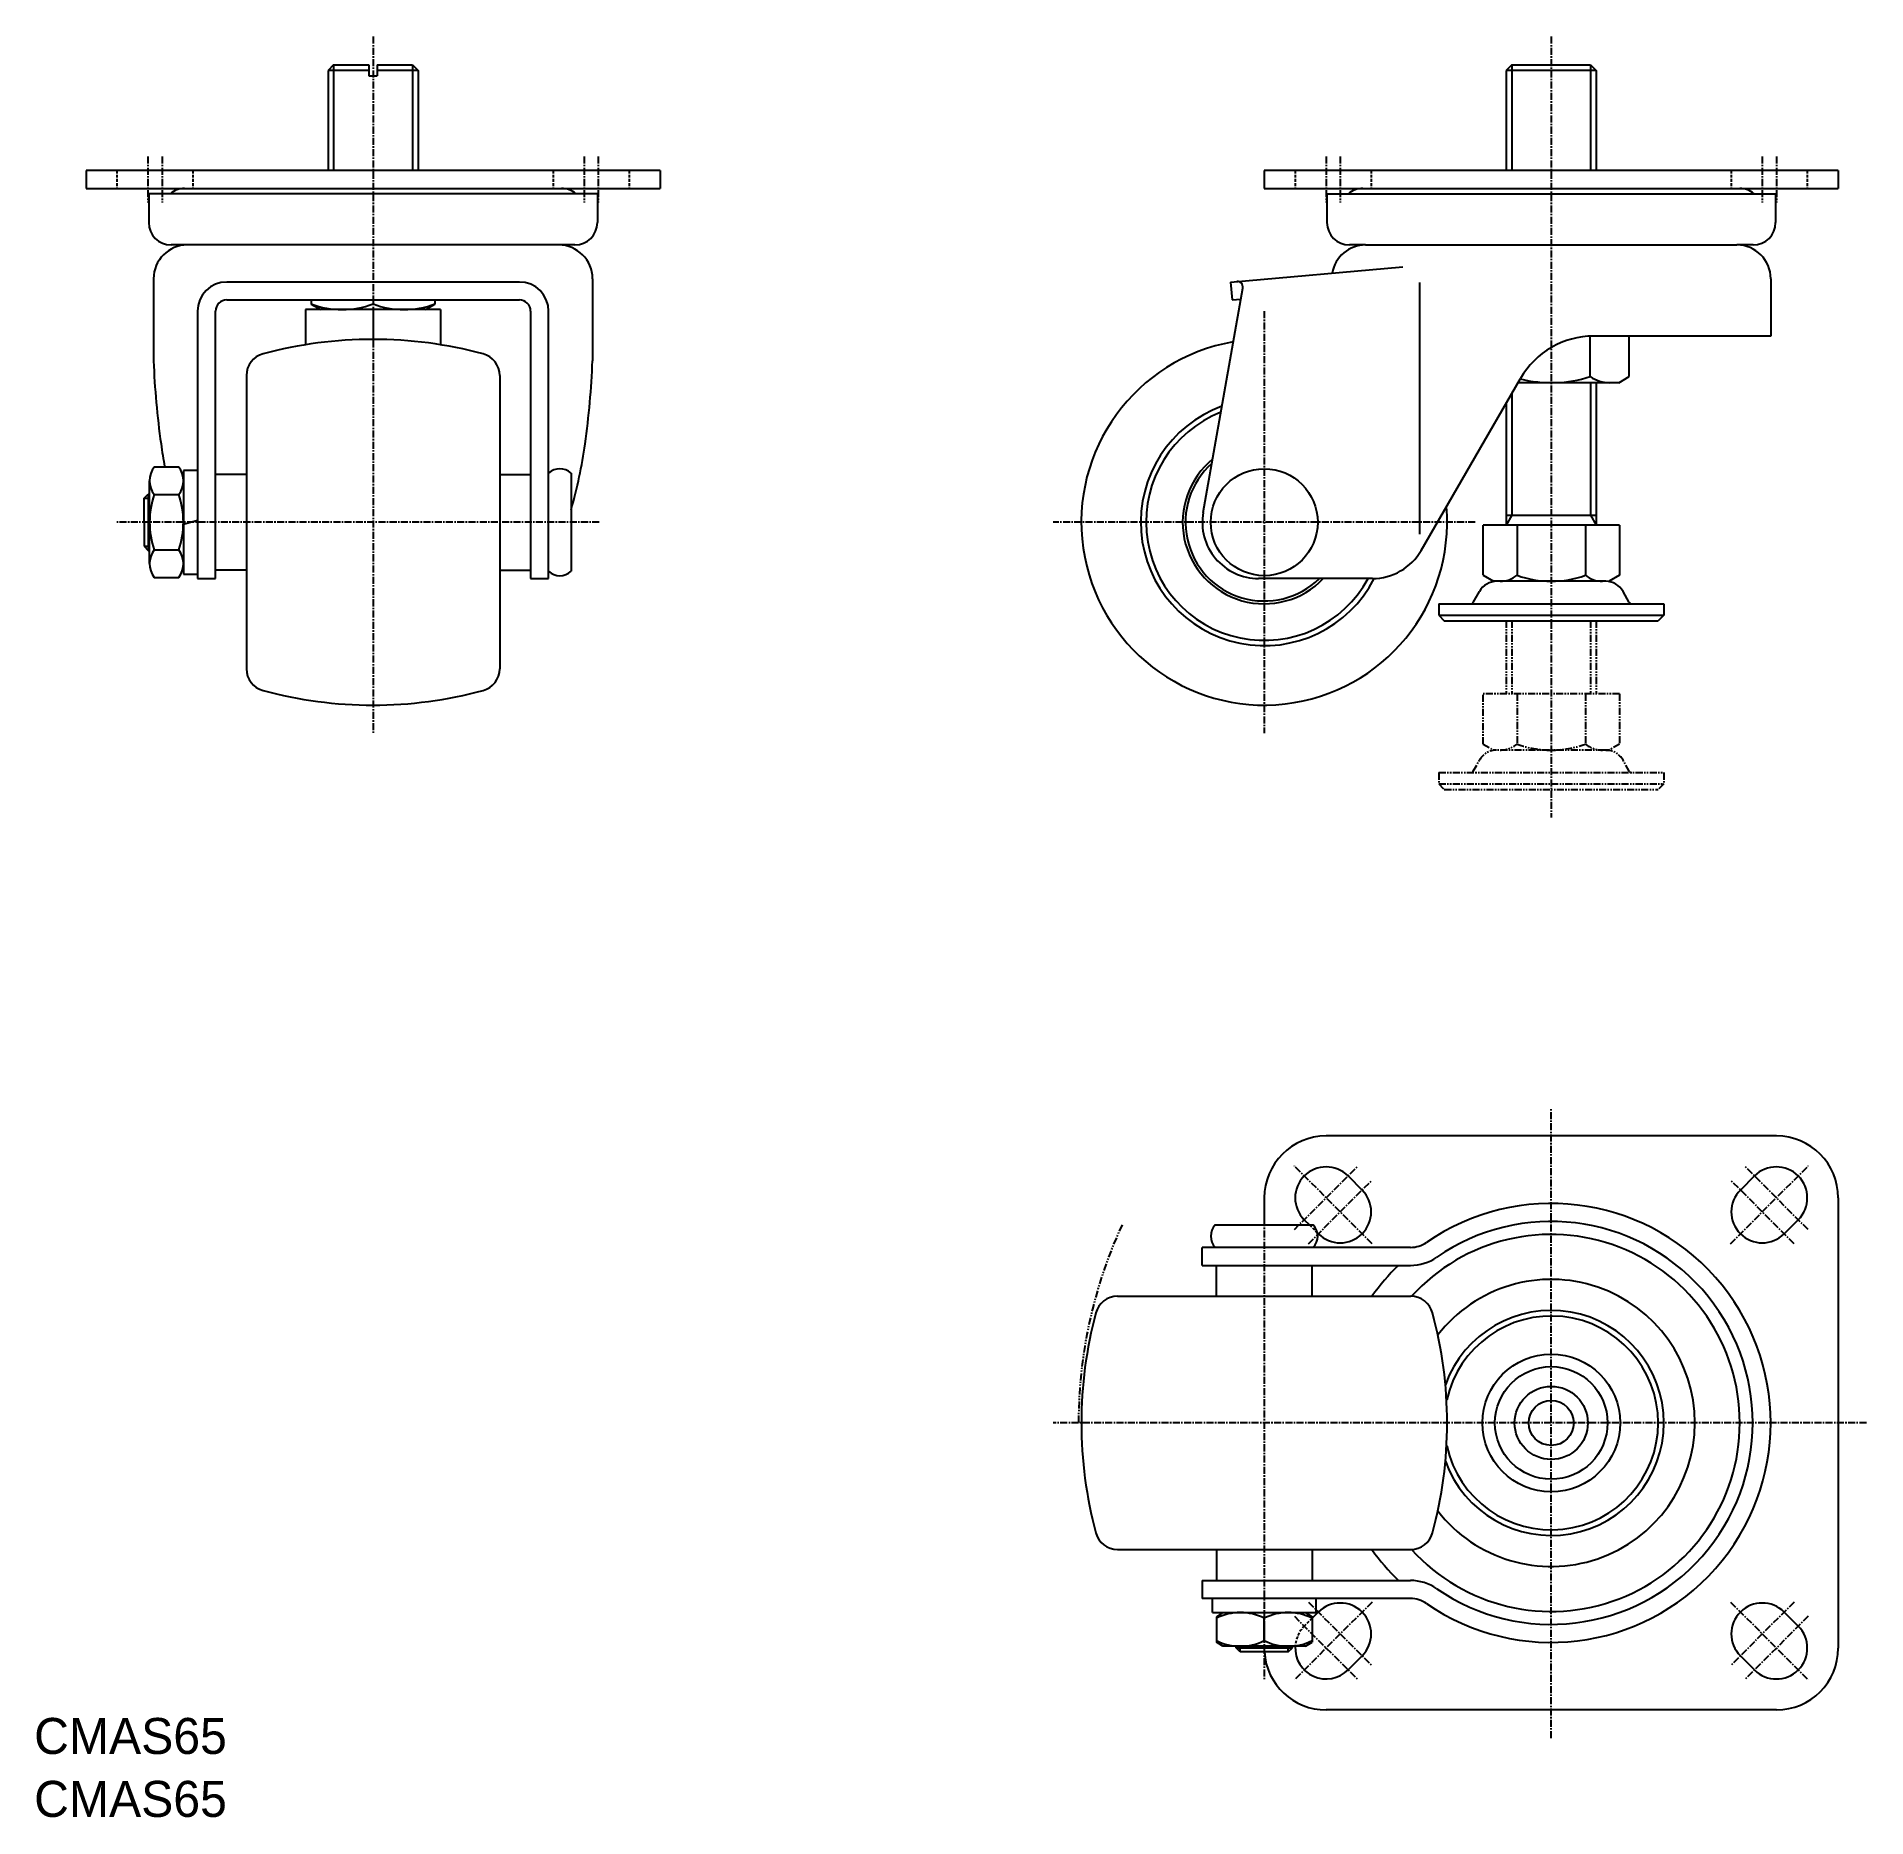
# Model space of a CAD drawing. Extents: x 0 to 326, y 0 to 316.
import ezdxf

# ---------------------------------------------------------------- set-up
doc = ezdxf.new("R2010")
doc.units = 0
for name, pattern in [('CENTER', [2, 1.25, -0.25, 0.25, -0.25]), ('DASHED', [0.75, 0.5, -0.25]), ('PHANTOM', [2.5, 1.25, -0.25, 0.25, -0.25, 0.25, -0.25])]:
    doc.linetypes.add(name, pattern=pattern)
doc.layers.get('0').update_dxf_attribs({"linetype": 'CONTINUOUS'})
doc.layers.add('CENTER', color=1, linetype='CENTER')

msp = doc.modelspace()

# ---------------------------------------------------------------- linework, layer by layer
at = {"color": 7, "linetype": 'CONTINUOUS'}
for p, q in [((53.22, 311.37), (52.22, 310.37)), ((52.22, 310.37), (52.22, 292.57)), ((59.47, 310.37), (52.22, 310.37)), ((53.22, 311.37), (59.47, 311.37)), ((59.47, 311.37), (59.47, 309.37)), ((59.47, 309.37), (60.97, 309.37)), ((60.97, 311.37), (60.97, 309.37)), ((60.97, 311.37), (67.22, 311.37)), ((68.22, 310.37), (60.97, 310.37)), ((67.22, 311.37), (68.22, 310.37)), ((68.22, 310.37), (68.22, 292.57)), ((262.58, 311.37), (261.58, 310.37)), ((261.58, 310.37), (261.58, 292.57)), ((277.58, 310.37), (261.58, 310.37)), ((262.58, 311.37), (276.58, 311.37)), ((276.58, 311.37), (277.58, 310.37)), ((277.58, 310.37), (277.58, 292.57)), ((111.22, 292.57), (9.22, 292.57)), ((9.22, 292.57), (9.22, 289.37)), ((111.22, 292.57), (111.22, 289.37)), ((320.58, 292.57), (218.58, 292.57)), ((218.58, 292.57), (218.58, 289.37)), ((320.58, 292.57), (320.58, 289.37)), ((9.22, 289.37), (111.22, 289.37)), ((100.08, 288.44), (20.35, 288.44)), ((20.35, 288.44), (20.35, 283.34)), ((100.08, 288.44), (100.08, 283.34)), ((218.58, 289.37), (320.58, 289.37)), ((229.72, 288.44), (309.45, 288.44)), ((229.72, 288.44), (229.72, 283.34)), ((309.45, 288.44), (309.45, 283.34)), ((96.08, 279.34), (24.35, 279.34)), ((236.58, 279.34), (233.72, 279.34)), ((236.58, 279.34), (302.58, 279.34)), ((303.08, 279.34), (302.58, 279.34)), ((305.45, 279.34), (303.08, 279.34)), ((21.22, 273.34), (21.22, 258.75)), ((99.22, 273.34), (99.22, 258.75)), ((212.58, 272.76), (243.19, 275.44)), ((308.58, 273.34), (308.58, 263.14)), ((86.22, 272.76), (34.22, 272.76)), ((207.73, 231.81), (214.77, 271.69)), ((212.58, 272.76), (212.86, 269.57)), ((212.58, 272.76), (212.86, 269.57)), ((246.18, 272.7), (246.18, 227.96)), ((29.02, 267.56), (29.02, 220.07)), ((32.22, 220.07), (32.22, 267.57)), ((34.22, 269.57), (86.22, 269.57)), ((72.22, 267.87), (48.22, 267.87)), ((48.22, 267.87), (48.22, 261.6)), ((49.22, 269.57), (49.22, 268.85)), ((49.22, 268.85), (50.92, 267.87)), ((60.22, 269.57), (60.22, 268.85)), ((60.22, 267.87), (60.22, 262.57)), ((69.52, 267.87), (71.22, 268.85)), ((71.22, 269.57), (71.22, 268.85)), ((72.22, 267.87), (72.22, 261.6)), ((88.22, 267.57), (88.22, 220.07)), ((91.42, 220.07), (91.42, 267.56)), ((212.86, 269.57), (214.42, 269.71)), ((276.51, 255.94), (276.51, 263.13)), ((308.58, 263.14), (277.11, 263.14)), ((283.44, 255.94), (283.44, 263.14)), ((37.72, 256.12), (37.72, 204.02)), ((82.72, 256.12), (82.72, 204.02)), ((246.47, 225.07), (264.12, 255.64)), ((281.58, 254.87), (263.67, 254.87)), ((277.58, 254.87), (277.58, 229.57)), ((281.58, 254.87), (283.44, 255.94)), ((261.58, 251.25), (261.58, 229.57)), ((20.52, 222.71), (20.52, 237.43)), ((21.34, 239.89), (25.69, 239.89)), ((26.52, 239.27), (26.52, 220.87)), ((29.02, 239.27), (26.52, 239.27)), ((37.72, 238.57), (32.22, 238.57)), ((82.72, 238.57), (88.22, 238.57)), ((95.42, 238.79), (95.42, 221.35)), ((19.52, 234.32), (20.27, 235.07)), ((19.52, 230.07), (19.52, 234.32)), ((20.27, 235.07), (20.27, 225.07)), ((20.27, 235.07), (20.52, 235.07)), ((21.34, 234.98), (25.69, 234.98)), ((261.58, 231.3), (277.58, 231.3)), ((19.52, 230.07), (19.52, 225.82)), ((26.52, 229.74), (29.02, 230.41)), ((281.71, 229.57), (257.46, 229.57)), ((257.46, 220.64), (257.46, 229.57)), ((263.52, 229.57), (263.52, 220.64)), ((275.64, 229.57), (275.64, 220.64)), ((281.71, 229.57), (281.71, 220.64)), ((19.52, 225.82), (20.27, 225.07)), ((20.27, 225.07), (20.52, 225.07)), ((21.34, 225.16), (25.69, 225.16)), ((37.72, 221.57), (32.22, 221.57)), ((82.72, 221.57), (88.22, 221.57)), ((21.34, 220.26), (25.69, 220.26)), ((26.52, 220.87), (29.02, 220.87)), ((29.02, 220.07), (32.22, 220.07)), ((88.22, 220.07), (91.42, 220.07)), ((237.81, 220.07), (217.58, 220.07)), ((257.46, 220.64), (259.31, 219.57)), ((279.29, 219.57), (259.31, 219.57)), ((281.71, 220.64), (279.86, 219.57)), ((249.58, 215.57), (249.58, 213.57)), ((249.58, 215.57), (289.58, 215.57)), ((255.73, 215.83), (256.82, 217.78)), ((283.44, 215.83), (282.34, 217.78)), ((289.58, 215.57), (289.58, 213.57)), ((249.58, 213.57), (289.58, 213.57)), ((249.58, 213.57), (250.58, 212.57)), ((250.58, 212.57), (288.58, 212.57)), ((289.58, 213.57), (288.58, 212.57)), ((309.58, 121.01), (229.58, 121.01)), ((233.47, 113.9), (235.97, 111.4)), ((305.69, 113.9), (303.19, 111.4)), ((218.58, 110.01), (218.58, 105.21)), ((320.58, 110.01), (320.58, 30.01)), ((209.86, 105.21), (227.3, 105.21)), ((225.69, 106.13), (226.6, 105.21)), ((313.47, 106.13), (310.97, 103.63)), ((244.57, 101.21), (207.58, 101.21)), ((207.58, 98.01), (207.58, 101.21)), ((228.02, 103.79), (228.19, 103.63)), ((207.58, 98.01), (244.57, 98.01)), ((210.08, 92.51), (210.08, 98.01)), ((227.08, 92.51), (227.08, 98.01)), ((192.53, 92.51), (244.63, 92.51)), ((192.53, 47.51), (244.63, 47.51)), ((210.08, 47.51), (210.08, 42.01)), ((227.08, 47.51), (227.08, 42.01)), ((207.58, 42.01), (244.57, 42.01)), ((207.58, 42.01), (207.58, 38.81)), ((244.57, 38.81), (207.58, 38.81)), ((209.38, 36.31), (209.38, 38.81)), ((209.38, 36.31), (227.78, 36.31)), ((211.23, 36.31), (210.08, 35.55)), ((225.94, 36.31), (227.08, 35.55)), ((227.08, 35.29), (228.19, 36.4)), ((227.78, 36.31), (227.78, 38.81)), ((313.47, 33.9), (310.97, 36.4)), ((210.08, 35.55), (210.08, 31.07)), ((218.58, 31.31), (218.58, 35.31)), ((218.58, 34.81), (218.58, 31.31)), ((227.08, 35.55), (227.08, 31.07)), ((211.23, 30.31), (210.08, 31.07)), ((225.94, 30.31), (211.23, 30.31)), ((213.58, 30.06), (213.58, 30.31)), ((213.58, 30.06), (223.58, 30.06)), ((214.33, 29.31), (213.58, 30.06)), ((222.83, 29.31), (214.33, 29.31)), ((222.83, 29.31), (223.58, 30.06)), ((223.58, 30.06), (223.58, 30.31)), ((225.94, 30.31), (227.08, 31.07)), ((233.47, 26.13), (235.97, 28.63)), ((305.69, 26.13), (303.19, 28.63)), ((309.58, 19.01), (229.58, 19.01))]:
    msp.add_line(p, q, dxfattribs=at)
at = {"color": 3, "linetype": 'CONTINUOUS'}
for p, q in [((53.22, 311.37), (53.22, 292.57)), ((67.22, 311.37), (67.22, 292.57)), ((262.58, 311.37), (262.58, 292.57)), ((276.58, 311.37), (276.58, 292.57)), ((276.58, 254.87), (276.58, 231.3)), ((262.58, 252.98), (262.58, 231.3)), ((19.52, 234.32), (20.52, 234.32)), ((262.58, 231.3), (261.58, 229.57)), ((276.58, 231.3), (277.58, 229.57)), ((19.52, 225.82), (20.52, 225.82)), ((214.33, 29.31), (214.33, 30.31)), ((222.83, 29.31), (222.83, 30.31))]:
    msp.add_line(p, q, dxfattribs=at)
at = {"color": 3, "linetype": 'DASHED'}
for p, q in [((14.72, 292.57), (14.72, 289.37)), ((28.22, 292.57), (28.22, 289.37)), ((92.22, 292.57), (92.22, 289.37)), ((105.72, 292.57), (105.72, 289.37)), ((224.08, 292.57), (224.08, 289.37)), ((237.58, 292.57), (237.58, 289.37)), ((301.58, 292.57), (301.58, 289.37)), ((315.08, 292.57), (315.08, 289.37)), ((226.6, 105.21), (228.02, 103.79)), ((225.69, 33.9), (227.08, 35.29))]:
    msp.add_line(p, q, dxfattribs=at)
at = {"color": 3, "linetype": 'PHANTOM'}
for p, q in [((261.58, 212.57), (261.58, 199.57)), ((262.58, 212.57), (262.58, 199.57)), ((276.58, 212.57), (276.58, 199.57)), ((277.58, 212.57), (277.58, 199.57)), ((281.71, 199.57), (257.46, 199.57)), ((257.46, 190.64), (257.46, 199.57)), ((263.52, 199.57), (263.52, 190.64)), ((275.64, 199.57), (275.64, 190.64)), ((281.71, 199.57), (281.71, 190.64)), ((257.46, 190.64), (259.31, 189.57)), ((259.88, 189.57), (259.31, 189.57)), ((279.29, 189.57), (259.88, 189.57)), ((279.29, 189.57), (279.86, 189.57)), ((281.71, 190.64), (279.86, 189.57)), ((249.58, 185.57), (289.58, 185.57)), ((249.58, 185.57), (249.58, 183.57)), ((255.73, 185.83), (256.82, 187.78)), ((283.44, 185.83), (282.34, 187.78)), ((289.58, 185.57), (289.58, 183.57)), ((249.58, 183.57), (289.58, 183.57)), ((249.58, 183.57), (250.58, 182.57)), ((250.58, 182.57), (288.58, 182.57)), ((289.58, 183.57), (288.58, 182.57))]:
    msp.add_line(p, q, dxfattribs=at)
at = {"color": 7, "linetype": 'CONTINUOUS'}
for centre, radius in [((218.58, 230.07), 9.5), ((269.58, 70.01), 12.24), ((269.58, 70.01), 10), ((269.58, 70.01), 6.5), ((269.58, 70.01), 4)]:
    msp.add_circle(centre, radius, dxfattribs=at)
for centre, radius, start, end in [((26.72, 285.41), 3.96, 90, 130.0532), ((93.72, 285.41), 3.96, 49.9468, 90), ((236.08, 285.41), 3.96, 90, 130.0532), ((303.08, 285.41), 3.96, 49.9468, 90), ((24.35, 283.34), 4, 180, 270), ((96.08, 283.34), 4, 270, 0), ((233.72, 283.34), 4, 180, 270), ((305.45, 283.34), 4, 270, 0), ((27.22, 273.34), 6, 90, 180), ((93.22, 273.34), 6, 0, 90), ((236.58, 273.34), 6, 90, 170.4059), ((302.58, 273.34), 6, 0, 90), ((34.22, 267.56), 5.2, 90, 180), ((86.22, 267.56), 5.2, 0, 90), ((213.78, 271.86), 1, 350, 95), ((34.22, 267.57), 2, 90, 180), ((54.72, 283.76), 15.89, 249.7438, 290.2561), ((65.72, 283.76), 15.89, 249.7438, 290.2561), ((86.22, 267.57), 2, 0, 90), ((60.22, 187.57), 75, 74.8965, 105.1035), ((218.58, 230.07), 32.5, 99.7547, 4.9132), ((277.11, 248.14), 15, 90, 150), ((164.42, 264.24), 143.31, 182.1959, 188.1213), ((41.72, 256.12), 4, 105.1035, 180), ((78.72, 256.12), 4, 0, 74.8965), ((-43.98, 264.24), 143.31, 351.8787, 357.8041), ((269.58, 277.8), 22.93, 256.07, 287.5879), ((279.97, 261), 6.13, 235.6158, 270), ((218.58, 230.07), 21.94, 110.048, 332.8948), ((218.58, 230.07), 21, 111.5395, 331.5631), ((103.36, 255.03), 81.56, 187.7761, 190.7013), ((17.08, 255.03), 81.56, 343.8511, 352.2239), ((218.58, 230.07), 14.5, 129.2507, 316.3972), ((24.58, 237.43), 4.06, 142.8118, 217.1882), ((22.46, 237.43), 4.06, 322.8118, 37.1882), ((93.42, 236.62), 2.95, 47.3884, 132.6116), ((218.58, 230.07), 14, 131.6864, 314.4153), ((35.52, 230.07), 15, 160.9032, 180), ((11.52, 230.07), 15, 0, 19.0968), ((217.58, 230.07), 10, 170, 270), ((35.52, 230.07), 15, 180, 199.0968), ((11.52, 230.07), 15, 340.9032, 0), ((24.58, 222.71), 4.06, 142.8118, 217.1882), ((22.46, 222.71), 4.06, 322.8118, 37.1882), ((237.81, 230.07), 10, 270, 330), ((93.42, 223.52), 2.95, 227.3884, 312.6116), ((259.88, 216.07), 3.5, 90, 150.7224), ((260.49, 224.41), 4.83, 270, 308.823), ((269.58, 237.31), 17.74, 250.0152, 270), ((269.58, 237.31), 17.74, 270, 289.9848), ((278.68, 224.41), 4.83, 231.177, 270), ((279.29, 216.07), 3.5, 29.2776, 90), ((255.29, 216.07), 0.5, 270, 330.7224), ((283.88, 216.07), 0.5, 209.2776, 270), ((41.72, 204.02), 4, 180, 254.8965), ((78.72, 204.02), 4, 285.1035, 0), ((60.22, 272.57), 75, 254.8965, 285.1035), ((229.58, 110.01), 11, 90, 180), ((309.58, 110.01), 11, 0, 90), ((229.58, 110.01), 5.5, 45, 225), ((309.58, 110.01), 5.5, 315, 135), ((232.08, 107.51), 5.5, 225, 45), ((307.08, 107.51), 5.5, 135, 315), ((269.58, 70.01), 39, 235.3587, 124.6412), ((212.04, 103.21), 2.95, 137.3884, 222.6116), ((225.13, 103.21), 2.95, 317.3884, 42.6116), ((269.58, 70.01), 35.8, 235.3587, 124.6412), ((244.57, 106.21), 5, 270, 304.6413), ((269.58, 70.01), 33.5, 222.1939, 137.8061), ((269.58, 70.01), 39, 134.1146, 144.7656), ((244.57, 106.21), 8.2, 270, 304.6413), ((269.58, 70.01), 25.51, 217.8301, 142.1699), ((192.53, 88.51), 4, 90, 164.8965), ((244.63, 88.51), 4, 15.1035, 90), ((261.08, 70.01), 75, 164.8965, 195.1035), ((176.08, 70.01), 75, 344.8965, 15.1035), ((269.58, 70.01), 20, 199.8742, 160.1258), ((269.58, 70.01), 19, 192.4159, 167.5841), ((192.53, 51.51), 4, 195.1035, 270), ((244.63, 51.51), 4, 270, 344.8965), ((269.58, 70.01), 39, 215.2344, 225.8854), ((244.57, 33.81), 8.2, 55.3587, 90), ((214.33, 26.78), 9.53, 63.519, 116.481), ((222.83, 26.78), 9.53, 63.5187, 116.4813), ((232.08, 32.51), 5.5, 315, 135), ((244.57, 33.81), 5, 55.3587, 90), ((307.08, 32.51), 5.5, 45, 225), ((309.58, 30.01), 5.5, 225, 45), ((214.33, 39.85), 9.53, 243.519, 296.481), ((222.83, 39.85), 9.53, 243.5187, 296.4813), ((229.58, 30.01), 11, 183.6486, 270), ((229.58, 30.01), 5.5, 176.8732, 315), ((309.58, 30.01), 11, 270, 0)]:
    msp.add_arc(centre, radius, start, end, dxfattribs=at)
at = {"color": 3, "linetype": 'PHANTOM'}
for centre, radius, start, end in [((259.88, 186.07), 3.5, 90, 150.7224), ((260.49, 194.41), 4.83, 270, 308.823), ((269.58, 207.31), 17.74, 250.0152, 270), ((269.58, 207.31), 17.74, 270, 289.9848), ((278.68, 194.41), 4.83, 231.177, 270), ((279.29, 186.07), 3.5, 29.2776, 90), ((255.29, 186.07), 0.5, 270, 330.7224), ((283.88, 186.07), 0.5, 209.2776, 270), ((269.58, 70.01), 84, 155.2255, 180)]:
    msp.add_arc(centre, radius, start, end, dxfattribs=at)
at = {"color": 3, "linetype": 'DASHED'}
msp.add_arc((229.58, 30.01), 5.5, 135, 176.8732, dxfattribs=at)
at = {"layer": 'CENTER', "color": 1, "linetype": 'CENTER'}
for p, q in [((60.22, 316.37), (60.22, 192.57)), ((269.58, 316.37), (269.58, 177.57)), ((20.22, 295.07), (20.22, 286.87)), ((22.72, 295.07), (22.72, 286.87)), ((97.72, 295.07), (97.72, 286.87)), ((100.22, 295.07), (100.22, 286.87)), ((229.58, 295.07), (229.58, 286.87)), ((232.08, 295.07), (232.08, 286.87)), ((307.08, 295.07), (307.08, 286.87)), ((309.58, 295.07), (309.58, 286.87)), ((218.58, 267.57), (218.58, 192.57)), ((100.42, 230.07), (14.52, 230.07)), ((256.08, 230.07), (181.08, 230.07)), ((269.58, 14.01), (269.58, 126.01)), ((237.74, 101.86), (223.93, 115.67)), ((223.93, 104.36), (235.24, 115.67)), ((301.43, 101.86), (315.24, 115.67)), ((315.24, 104.36), (303.93, 115.67)), ((226.43, 101.86), (237.74, 113.17)), ((312.74, 101.86), (301.43, 113.17)), ((218.58, 110.21), (218.58, 24.31)), ((325.58, 70.01), (181.08, 70.01)), ((237.74, 38.17), (223.93, 24.36)), ((226.43, 38.17), (237.74, 26.86)), ((301.43, 38.17), (315.24, 24.36)), ((312.74, 38.17), (301.43, 26.86)), ((223.93, 35.67), (235.24, 24.36)), ((315.24, 35.67), (303.93, 24.36))]:
    msp.add_line(p, q, dxfattribs=at)

# ---------------------------------------------------------------- texts
at = {"color": 7, "linetype": 'CONTINUOUS'}
for p in [(0, 11.18), (0, 0)]:
    msp.add_text('CMAS65', height=6.4, dxfattribs=at).set_placement(p)

doc.saveas('drawing.dxf')
